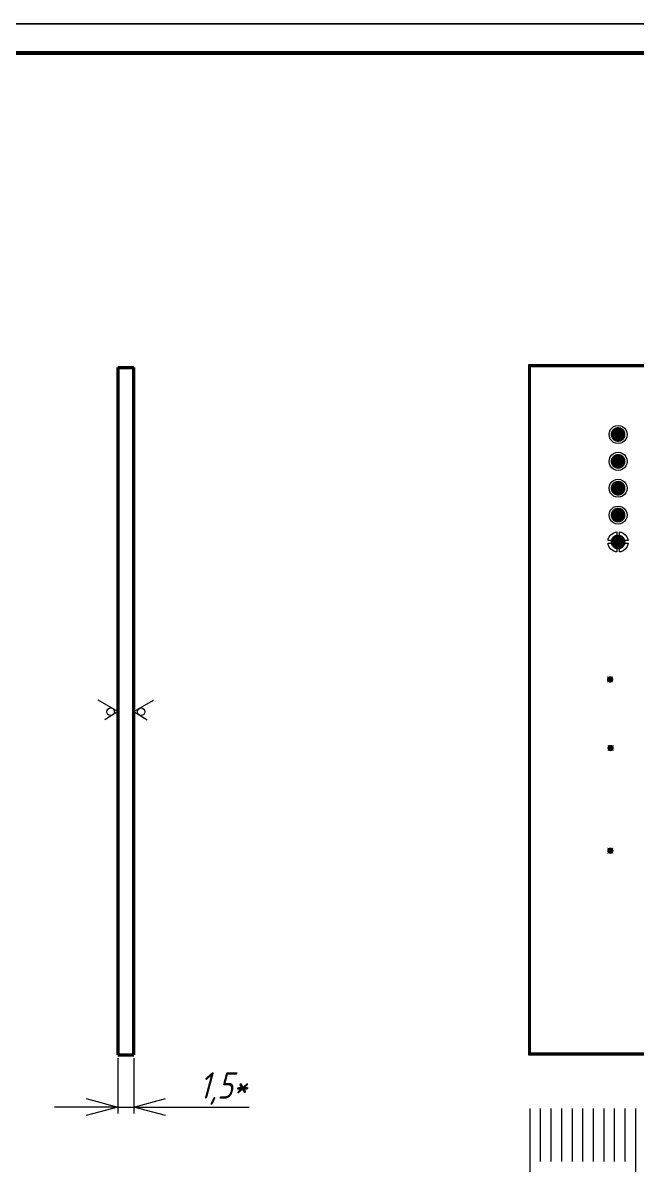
# Model space of a CAD drawing. Header units: millimetres. Extents: x 0 to 15120, y 0 to 9661.
# Drawn here: x 284 to 400, y 202.5 to 420.3 of the extents above; entities that cross this region are included whole.
import ezdxf

# ---------------------------------------------------------------- set-up
doc = ezdxf.new("R2010")
doc.units = ezdxf.units.MM
for name, color, linetype in [('BottomLayer', 5, 'Continuous'), ('DrillDrawing', 1, 'Continuous'), ('Mechanical1', 6, 'Continuous'), ('PadHoleLayer', 156, 'Continuous'), ('Sheet', 255, 'Continuous')]:
    doc.layers.add(name, color=color, linetype=linetype)
doc.styles.get("Standard").update_dxf_attribs({"font": ''})
doc.styles.get('Standard').set_extended_font_data('GOST type A')
doc.dimstyles.new('ISO-25', dxfattribs={"dimtxt": 2.5, "dimasz": 6, "dimexe": 1.25, "dimexo": 0.625, "dimtad": 1, "dimtxsty": 'Standard', "dimblk": 'OPEN30', "dimcen": 2.5, "dimadec": 0, "dimazin": 0, "dimtfac": 1, "dimtmove": 0, "dimatfit": 3, "dimldrblk": 'OPEN30', "dimfxl": 1, "dimarcsym": 0})

# ---------------------------------------------------------------- blocks, each defined once
blk = doc.blocks.new('*U67')
blk.add_line((0.25, -7.02), (0.25, -17.02))
blk = doc.blocks.new('*U68')
at = {"color": 0, "linetype": 'ByBlock', "lineweight": -2, "transparency": 16777216}
for p in [(14750.66, 9506.83), (14752.66, 9506.83), (14754.66, 9506.83), (14756.66, 9506.83), (14758.66, 9506.83), (14760.66, 9506.83), (14762.66, 9506.83), (14764.66, 9506.83), (14766.66, 9506.83), (14768.66, 9506.83), (14770.66, 9506.83), (14772.66, 9506.83), (14774.66, 9506.83), (14776.66, 9506.83), (14778.66, 9506.83), (14780.66, 9506.83), (14782.66, 9506.83), (14784.66, 9506.83), (14786.66, 9506.83), (14788.66, 9506.83), (14790.66, 9506.83), (14792.66, 9506.83), (14794.66, 9506.83), (14796.66, 9506.83), (14798.66, 9506.83), (14800.66, 9506.83), (14802.66, 9506.83), (14804.66, 9506.83), (14806.66, 9506.83), (14808.66, 9506.83), (14810.66, 9506.83), (14812.66, 9506.83), (14814.66, 9506.83), (14816.66, 9506.83), (14818.66, 9506.83), (14820.66, 9506.83), (14822.66, 9506.83), (14824.66, 9506.83), (14826.66, 9506.83), (14828.66, 9506.83), (14830.66, 9506.83), (14832.66, 9506.83), (14834.66, 9506.83), (14836.66, 9506.83), (14838.66, 9506.83), (14840.66, 9506.83), (14842.66, 9506.83), (14844.66, 9506.83), (14846.66, 9506.83), (14848.66, 9506.83), (14850.66, 9506.83), (14852.66, 9506.83), (14854.66, 9506.83), (14856.66, 9506.83), (14858.66, 9506.83), (14860.66, 9506.83), (14862.66, 9506.83), (14864.66, 9506.83), (14866.66, 9506.83), (14868.66, 9506.83), (14870.66, 9506.83)]:
    blk.add_blockref('*U67', p, dxfattribs=at)
blk = doc.blocks.new('*U73')
blk.add_line((0.25, -22.2), (0.25, -34.2))
blk = doc.blocks.new('*U74')
at = {"color": 0, "linetype": 'ByBlock', "lineweight": -2, "transparency": 16777216}
for p in [(14750.66, 9506.83), (14770.66, 9506.83), (14790.66, 9506.83), (14810.66, 9506.83), (14830.66, 9506.83), (14850.66, 9506.83), (14870.66, 9506.83)]:
    blk.add_blockref('*U73', p, dxfattribs=at)
blk = doc.blocks.new('_Open30')
at = {"color": 0, "linetype": 'ByBlock', "lineweight": -2}
for p, q in [((-1, 0.268), (0, 0)), ((0, 0), (-1, -0.268)), ((0, 0), (-1, 0))]:
    blk.add_line(p, q, dxfattribs=at)
blk = doc.blocks.new('*D81')
at = {"color": 0, "lineweight": -2, "transparency": 16777216}
for p, q in [((301.92, 224.55), (301.92, 214.07)), ((304.92, 224.55), (304.92, 214.07)), ((295.92, 215.32), (289.92, 215.32)), ((301.92, 215.32), (304.92, 215.32)), ((310.92, 215.32), (326.72, 215.32))]:
    blk.add_line(p, q, dxfattribs=at)
at = {"layer": 'Defpoints', "color": 0, "transparency": 16777216}
for p in [(301.92, 225.18), (304.92, 225.18), (304.92, 215.32)]:
    blk.add_point(p, dxfattribs=at)
at = {"color": 0, "lineweight": -2, "transparency": 16777216, "xscale": 6, "yscale": 6, "zscale": 6}
blk.add_blockref('_Open30', (301.92, 215.32), dxfattribs=at)
at = {"color": 0, "lineweight": -2, "transparency": 16777216, "xscale": 6, "yscale": 6, "zscale": 6, "rotation": 180}
blk.add_blockref('_Open30', (304.92, 215.32), dxfattribs=at)
at = {"color": 0, "transparency": 16777216, "insert": (321.82, 218.82), "char_height": 2.5, "attachment_point": 5}
blk.add_mtext('{\\fGOST type A|b0|i1|c204|p34;\\H2x;1,5*}', dxfattribs=at)

msp = doc.modelspace()

# ---------------------------------------------------------------- linework, layer by layer
for p, q in [((301.906, 290.1), (298.178, 292.235)), ((304.921, 290.1), (308.648, 292.235)), ((301.906, 290.1), (299.41, 288.532)), ((304.921, 290.1), (307.416, 288.532))]:
    msp.add_line(p, q)
for centre in [(300.52, 290.072), (306.307, 290.072)]:
    msp.add_circle(centre, 0.713)
at = {"layer": 'BottomLayer'}
for p, q in [((499.996, 355.68), (379.493, 355.68)), ((379.493, 355.68), (379.493, 225.179)), ((396.015, 344.151), (396.459, 344.21)), ((396.459, 344.21), (396.903, 344.151)), ((394.745, 342.495), (394.803, 342.939)), ((394.803, 342.051), (394.745, 342.495)), ((394.803, 342.939), (394.974, 343.352)), ((394.974, 341.638), (394.803, 342.051)), ((394.974, 343.352), (395.247, 343.708)), ((395.247, 343.708), (395.602, 343.98)), ((395.602, 343.98), (396.015, 344.151)), ((396.903, 344.151), (397.317, 343.98)), ((397.317, 343.98), (397.672, 343.708)), ((397.672, 343.708), (397.944, 343.352)), ((397.944, 343.352), (398.116, 342.939)), ((398.116, 342.051), (397.944, 341.638)), ((398.116, 342.939), (398.174, 342.495)), ((398.174, 342.495), (398.116, 342.051)), ((395.247, 341.283), (394.974, 341.638)), ((395.602, 341.01), (395.247, 341.283)), ((396.015, 340.839), (395.602, 341.01)), ((396.459, 340.78), (396.015, 340.839)), ((396.903, 340.839), (396.459, 340.78)), ((397.317, 341.01), (396.903, 340.839)), ((397.672, 341.283), (397.317, 341.01)), ((397.944, 341.638), (397.672, 341.283)), ((394.745, 337.415), (394.803, 337.859)), ((394.803, 337.859), (394.974, 338.272)), ((394.974, 338.272), (395.247, 338.628)), ((395.247, 338.628), (395.602, 338.9)), ((395.602, 338.9), (396.015, 339.071)), ((396.015, 339.071), (396.459, 339.13)), ((396.459, 339.13), (396.903, 339.071)), ((396.903, 339.071), (397.317, 338.9)), ((397.317, 338.9), (397.672, 338.628)), ((397.672, 338.628), (397.944, 338.272)), ((397.944, 338.272), (398.116, 337.859)), ((398.116, 337.859), (398.174, 337.415)), ((394.803, 336.971), (394.745, 337.415)), ((394.974, 336.558), (394.803, 336.971)), ((395.247, 336.203), (394.974, 336.558)), ((395.602, 335.93), (395.247, 336.203)), ((396.015, 335.759), (395.602, 335.93)), ((396.459, 335.7), (396.015, 335.759)), ((396.903, 335.759), (396.459, 335.7)), ((397.317, 335.93), (396.903, 335.759)), ((397.672, 336.203), (397.317, 335.93)), ((397.944, 336.558), (397.672, 336.203)), ((398.116, 336.971), (397.944, 336.558)), ((398.174, 337.415), (398.116, 336.971)), ((394.974, 333.192), (395.247, 333.548)), ((395.247, 333.548), (395.602, 333.82)), ((395.602, 333.82), (396.015, 333.991)), ((396.015, 333.991), (396.459, 334.05)), ((396.459, 334.05), (396.903, 333.991)), ((396.903, 333.991), (397.317, 333.82)), ((397.317, 333.82), (397.672, 333.548)), ((397.672, 333.548), (397.944, 333.192)), ((394.745, 332.335), (394.803, 332.779)), ((394.803, 331.891), (394.745, 332.335)), ((394.803, 332.779), (394.974, 333.192)), ((394.974, 331.478), (394.803, 331.891)), ((395.247, 331.123), (394.974, 331.478)), ((395.602, 330.85), (395.247, 331.123)), ((397.672, 331.123), (397.317, 330.85)), ((397.944, 331.478), (397.672, 331.123)), ((397.944, 333.192), (398.116, 332.779)), ((398.116, 331.891), (397.944, 331.478)), ((398.116, 332.779), (398.174, 332.335)), ((398.174, 332.335), (398.116, 331.891)), ((396.015, 330.679), (395.602, 330.85)), ((396.459, 330.62), (396.015, 330.679)), ((396.015, 328.911), (396.459, 328.97)), ((396.903, 330.679), (396.459, 330.62)), ((396.459, 328.97), (396.903, 328.911)), ((397.317, 330.85), (396.903, 330.679)), ((394.745, 327.255), (394.803, 327.699)), ((394.803, 326.811), (394.745, 327.255)), ((394.803, 327.699), (394.974, 328.112)), ((394.974, 326.398), (394.803, 326.811)), ((394.974, 328.112), (395.247, 328.468)), ((395.247, 328.468), (395.602, 328.74)), ((395.602, 328.74), (396.015, 328.911)), ((396.903, 328.911), (397.317, 328.74)), ((397.317, 328.74), (397.672, 328.468)), ((397.672, 328.468), (397.944, 328.112)), ((397.944, 328.112), (398.116, 327.699)), ((398.116, 326.811), (397.944, 326.398)), ((398.116, 327.699), (398.174, 327.255)), ((398.174, 327.255), (398.116, 326.811)), ((395.247, 326.043), (394.974, 326.398)), ((395.602, 325.77), (395.247, 326.043)), ((396.015, 325.599), (395.602, 325.77)), ((396.459, 325.54), (396.015, 325.599)), ((396.903, 325.599), (396.459, 325.54)), ((397.317, 325.77), (396.903, 325.599)), ((397.672, 326.043), (397.317, 325.77)), ((397.944, 326.398), (397.672, 326.043)), ((394.568, 322.429), (394.6, 322.673)), ((396.205, 322.429), (394.568, 322.429)), ((394.6, 322.673), (394.793, 323.137)), ((394.793, 323.137), (395.098, 323.536)), ((395.098, 323.536), (395.497, 323.842)), ((395.497, 323.842), (395.961, 324.034)), ((395.961, 324.034), (396.205, 324.066)), ((396.205, 324.066), (396.205, 322.429)), ((396.713, 322.429), (396.713, 324.066)), ((396.713, 324.066), (396.957, 324.034)), ((398.35, 322.429), (396.713, 322.429)), ((396.957, 324.034), (397.422, 323.842)), ((397.422, 323.842), (397.82, 323.536)), ((397.82, 323.536), (398.126, 323.137)), ((398.126, 323.137), (398.318, 322.673)), ((398.318, 322.673), (398.35, 322.429)), ((394.6, 321.677), (394.568, 321.921)), ((394.568, 321.921), (396.205, 321.921)), ((394.793, 321.213), (394.6, 321.677)), ((395.098, 320.814), (394.793, 321.213)), ((395.497, 320.508), (395.098, 320.814)), ((395.961, 320.316), (395.497, 320.508)), ((396.205, 320.284), (395.961, 320.316)), ((396.205, 321.921), (396.205, 320.284)), ((396.713, 320.284), (396.713, 321.921)), ((396.713, 321.921), (398.35, 321.921)), ((396.957, 320.316), (396.713, 320.284)), ((397.422, 320.508), (396.957, 320.316)), ((397.82, 320.814), (397.422, 320.508)), ((398.126, 321.213), (397.82, 320.814)), ((398.318, 321.677), (398.126, 321.213)), ((398.35, 321.921), (398.318, 321.677)), ((379.493, 225.179), (499.994, 225.179))]:
    msp.add_line(p, q, dxfattribs=at)
for points, const_width in [([(397.159, 342.495, -1), (395.759, 342.495, -1)], 1.4), ([(397.159, 337.415, -1), (395.759, 337.415, -1)], 1.4), ([(397.159, 332.335, -1), (395.759, 332.335, -1)], 1.4), ([(397.159, 327.255, -1), (395.759, 327.255, -1)], 1.4), ([(397.159, 322.175, -1), (395.759, 322.175, -1)], 1.4), ([(395.243, 296.18, -1), (394.643, 296.18, -1)], 0.6), ([(395.343, 283.21, -1), (394.743, 283.21, -1)], 0.6), ([(395.293, 263.799, -1), (394.693, 263.799, -1)], 0.6)]:
    msp.add_lwpolyline(points, format="xyb", close=True, dxfattribs=dict(at, const_width=const_width))
at = {"layer": 'DrillDrawing', "const_width": 0.102}
for points in [[(395.951, 341.987), (395.951, 343.003)], [(396.967, 343.003), (395.951, 343.003)], [(396.967, 341.987), (395.951, 341.987)], [(396.967, 341.987), (396.967, 343.003)], [(395.951, 336.907), (395.951, 337.923)], [(396.967, 337.923), (395.951, 337.923)], [(396.967, 336.907), (396.967, 337.923)], [(396.967, 336.907), (395.951, 336.907)], [(395.951, 331.827), (395.951, 332.843)], [(396.967, 332.843), (395.951, 332.843)], [(396.967, 331.827), (395.951, 331.827)], [(396.967, 331.827), (396.967, 332.843)], [(395.951, 326.747), (395.951, 327.763)], [(396.967, 327.763), (395.951, 327.763)], [(396.967, 326.747), (395.951, 326.747)], [(396.967, 326.747), (396.967, 327.763)], [(395.951, 321.667), (395.951, 322.683)], [(396.967, 322.683), (395.951, 322.683)], [(396.967, 321.667), (396.967, 322.683)], [(396.967, 321.667), (395.951, 321.667)], [(394.689, 296.18), (394.435, 296.688)], [(394.943, 296.434), (394.435, 296.688)], [(395.451, 296.688), (394.943, 296.434)], [(395.451, 296.688), (395.197, 296.18)], [(394.689, 296.18), (394.435, 295.672)], [(394.943, 295.926), (394.435, 295.672)], [(395.451, 295.672), (394.943, 295.926)], [(395.451, 295.672), (395.197, 296.18)], [(394.789, 283.21), (394.535, 283.718)], [(395.043, 283.464), (394.535, 283.718)], [(394.789, 283.21), (394.535, 282.702)], [(395.551, 283.718), (395.043, 283.464)], [(395.551, 283.718), (395.297, 283.21)], [(395.551, 282.702), (395.297, 283.21)], [(395.043, 282.956), (394.535, 282.702)], [(395.551, 282.702), (395.043, 282.956)], [(394.739, 263.799), (394.485, 264.307)], [(394.993, 264.053), (394.485, 264.307)], [(394.739, 263.799), (394.485, 263.291)], [(394.993, 263.545), (394.485, 263.291)], [(395.501, 264.307), (394.993, 264.053)], [(395.501, 263.291), (394.993, 263.545)], [(395.501, 264.307), (395.247, 263.799)], [(395.501, 263.291), (395.247, 263.799)]]:
    msp.add_lwpolyline(points, dxfattribs=at)
at = {"layer": 'DrillDrawing', "const_width": 0.0508}
for points in [[(395.977, 343.003, -1), (395.926, 343.003, -1)], [(395.977, 343.003, -1), (395.926, 343.003, -1)], [(395.977, 341.987, -1), (395.926, 341.987, -1)], [(395.977, 341.987, -1), (395.926, 341.987, -1)], [(396.993, 343.003, -1), (396.942, 343.003, -1)], [(396.993, 343.003, -1), (396.942, 343.003, -1)], [(396.993, 341.987, -1), (396.942, 341.987, -1)], [(396.993, 341.987, -1), (396.942, 341.987, -1)], [(395.977, 337.923, -1), (395.926, 337.923, -1)], [(395.977, 337.923, -1), (395.926, 337.923, -1)], [(396.993, 337.923, -1), (396.942, 337.923, -1)], [(396.993, 337.923, -1), (396.942, 337.923, -1)], [(395.977, 336.907, -1), (395.926, 336.907, -1)], [(395.977, 336.907, -1), (395.926, 336.907, -1)], [(396.993, 336.907, -1), (396.942, 336.907, -1)], [(396.993, 336.907, -1), (396.942, 336.907, -1)], [(395.977, 332.843, -1), (395.926, 332.843, -1)], [(395.977, 332.843, -1), (395.926, 332.843, -1)], [(395.977, 331.827, -1), (395.926, 331.827, -1)], [(395.977, 331.827, -1), (395.926, 331.827, -1)], [(396.993, 332.843, -1), (396.942, 332.843, -1)], [(396.993, 332.843, -1), (396.942, 332.843, -1)], [(396.993, 331.827, -1), (396.942, 331.827, -1)], [(396.993, 331.827, -1), (396.942, 331.827, -1)], [(395.977, 327.763, -1), (395.926, 327.763, -1)], [(395.977, 327.763, -1), (395.926, 327.763, -1)], [(395.977, 326.747, -1), (395.926, 326.747, -1)], [(395.977, 326.747, -1), (395.926, 326.747, -1)], [(396.993, 327.763, -1), (396.942, 327.763, -1)], [(396.993, 327.763, -1), (396.942, 327.763, -1)], [(396.993, 326.747, -1), (396.942, 326.747, -1)], [(396.993, 326.747, -1), (396.942, 326.747, -1)], [(395.977, 322.683, -1), (395.926, 322.683, -1)], [(395.977, 322.683, -1), (395.926, 322.683, -1)], [(396.993, 322.683, -1), (396.942, 322.683, -1)], [(396.993, 322.683, -1), (396.942, 322.683, -1)], [(395.977, 321.667, -1), (395.926, 321.667, -1)], [(395.977, 321.667, -1), (395.926, 321.667, -1)], [(396.993, 321.667, -1), (396.942, 321.667, -1)], [(396.993, 321.667, -1), (396.942, 321.667, -1)], [(394.461, 296.688, -1), (394.41, 296.688, -1)], [(394.461, 296.688, -1), (394.41, 296.688, -1)], [(394.969, 296.434, -1), (394.918, 296.434, -1)], [(394.969, 296.434, -1), (394.918, 296.434, -1)], [(395.477, 296.688, -1), (395.426, 296.688, -1)], [(395.477, 296.688, -1), (395.426, 296.688, -1)], [(394.461, 295.672, -1), (394.41, 295.672, -1)], [(394.461, 295.672, -1), (394.41, 295.672, -1)], [(394.715, 296.18, -1), (394.664, 296.18, -1)], [(394.715, 296.18, -1), (394.664, 296.18, -1)], [(394.969, 295.926, -1), (394.918, 295.926, -1)], [(394.969, 295.926, -1), (394.918, 295.926, -1)], [(395.223, 296.18, -1), (395.172, 296.18, -1)], [(395.223, 296.18, -1), (395.172, 296.18, -1)], [(395.477, 295.672, -1), (395.426, 295.672, -1)], [(395.477, 295.672, -1), (395.426, 295.672, -1)], [(394.561, 283.718, -1), (394.51, 283.718, -1)], [(394.561, 283.718, -1), (394.51, 283.718, -1)], [(394.815, 283.21, -1), (394.764, 283.21, -1)], [(394.815, 283.21, -1), (394.764, 283.21, -1)], [(395.069, 283.464, -1), (395.018, 283.464, -1)], [(395.069, 283.464, -1), (395.018, 283.464, -1)], [(395.323, 283.21, -1), (395.272, 283.21, -1)], [(395.323, 283.21, -1), (395.272, 283.21, -1)], [(395.577, 283.718, -1), (395.526, 283.718, -1)], [(395.577, 283.718, -1), (395.526, 283.718, -1)], [(394.561, 282.702, -1), (394.51, 282.702, -1)], [(394.561, 282.702, -1), (394.51, 282.702, -1)], [(395.069, 282.956, -1), (395.018, 282.956, -1)], [(395.069, 282.956, -1), (395.018, 282.956, -1)], [(395.577, 282.702, -1), (395.526, 282.702, -1)], [(395.577, 282.702, -1), (395.526, 282.702, -1)], [(394.511, 264.307, -1), (394.46, 264.307, -1)], [(394.511, 264.307, -1), (394.46, 264.307, -1)], [(394.765, 263.799, -1), (394.714, 263.799, -1)], [(394.765, 263.799, -1), (394.714, 263.799, -1)], [(395.019, 264.053, -1), (394.968, 264.053, -1)], [(395.019, 264.053, -1), (394.968, 264.053, -1)], [(395.019, 263.545, -1), (394.968, 263.545, -1)], [(395.019, 263.545, -1), (394.968, 263.545, -1)], [(395.273, 263.799, -1), (395.222, 263.799, -1)], [(395.273, 263.799, -1), (395.222, 263.799, -1)], [(395.527, 264.307, -1), (395.476, 264.307, -1)], [(395.527, 264.307, -1), (395.476, 264.307, -1)], [(394.511, 263.291, -1), (394.46, 263.291, -1)], [(394.511, 263.291, -1), (394.46, 263.291, -1)], [(395.527, 263.291, -1), (395.476, 263.291, -1)], [(395.527, 263.291, -1), (395.476, 263.291, -1)]]:
    msp.add_lwpolyline(points, format="xyb", close=True, dxfattribs=at)
at = {"layer": 'Mechanical1', "lineweight": 60}
for p, q in [((301.921, 355.175), (304.921, 355.175)), ((301.921, 355.175), (301.921, 225.175)), ((304.921, 225.175), (304.921, 355.175)), ((301.921, 225.175), (304.921, 225.175))]:
    msp.add_line(p, q, dxfattribs=at)
at = {"layer": 'Mechanical1', "lineweight": 20, "const_width": 0.508}
for points in [[(379.743, 355.43), (379.743, 225.43)], [(499.743, 355.43), (379.743, 355.43)], [(499.743, 225.429), (379.743, 225.429)]]:
    msp.add_lwpolyline(points, dxfattribs=at)
at = {"layer": 'Mechanical1', "lineweight": 20, "const_width": 0.254}
for points in [[(379.87, 355.43, -1), (379.616, 355.43, -1)], [(379.87, 355.43, -1), (379.616, 355.43, -1)], [(379.87, 225.43, -1), (379.616, 225.43, -1)], [(379.87, 225.429, -1), (379.616, 225.429, -1)]]:
    msp.add_lwpolyline(points, format="xyb", close=True, dxfattribs=at)
at = {"layer": 'PadHoleLayer', "const_width": 0.8}
for points in [[(396.859, 342.495, -1), (396.059, 342.495, -1)], [(396.859, 337.415, -1), (396.059, 337.415, -1)], [(396.859, 332.335, -1), (396.059, 332.335, -1)], [(396.859, 327.255, -1), (396.059, 327.255, -1)], [(396.859, 322.175, -1), (396.059, 322.175, -1)]]:
    msp.add_lwpolyline(points, format="xyb", close=True, dxfattribs=at)
at = {"layer": 'Sheet'}
for points, const_width in [([(0.15, 420.15), (594.15, 420.15), (594.15, 0.15), (0.15, 0.15), (0.15, 420.15)], 0.3), ([(19.651, 150.65), (8.151, 150.65), (8.151, 5.15), (588.151, 5.15), (588.151, 414.65), (19.651, 414.649), (19.651, 171.65)], 0.749)]:
    msp.add_lwpolyline(points, dxfattribs=dict(at, const_width=const_width))

# ---------------------------------------------------------------- block references
for name, p in [('*U68', (-14371.165, -9284.757)), ('*U74', (-14371.165, -9269.579))]:
    msp.add_blockref(name, p)

# ---------------------------------------------------------------- dimensions: what is measured, and where the dimension line sits
dim = msp.add_linear_dim(base=(304.921, 215.324), p1=(301.921, 225.175), p2=(304.921, 225.175), text='{\\fGOST type A|b0|i1|c204|p34;\\H2x;1,5*}', dimstyle='ISO-25')
dim.commit()
dim.dimension.update_dxf_attribs({"geometry": '*D81', "text_midpoint": (321.819, 215.324), "dimtype": 160})

doc.saveas('drawing.dxf')
